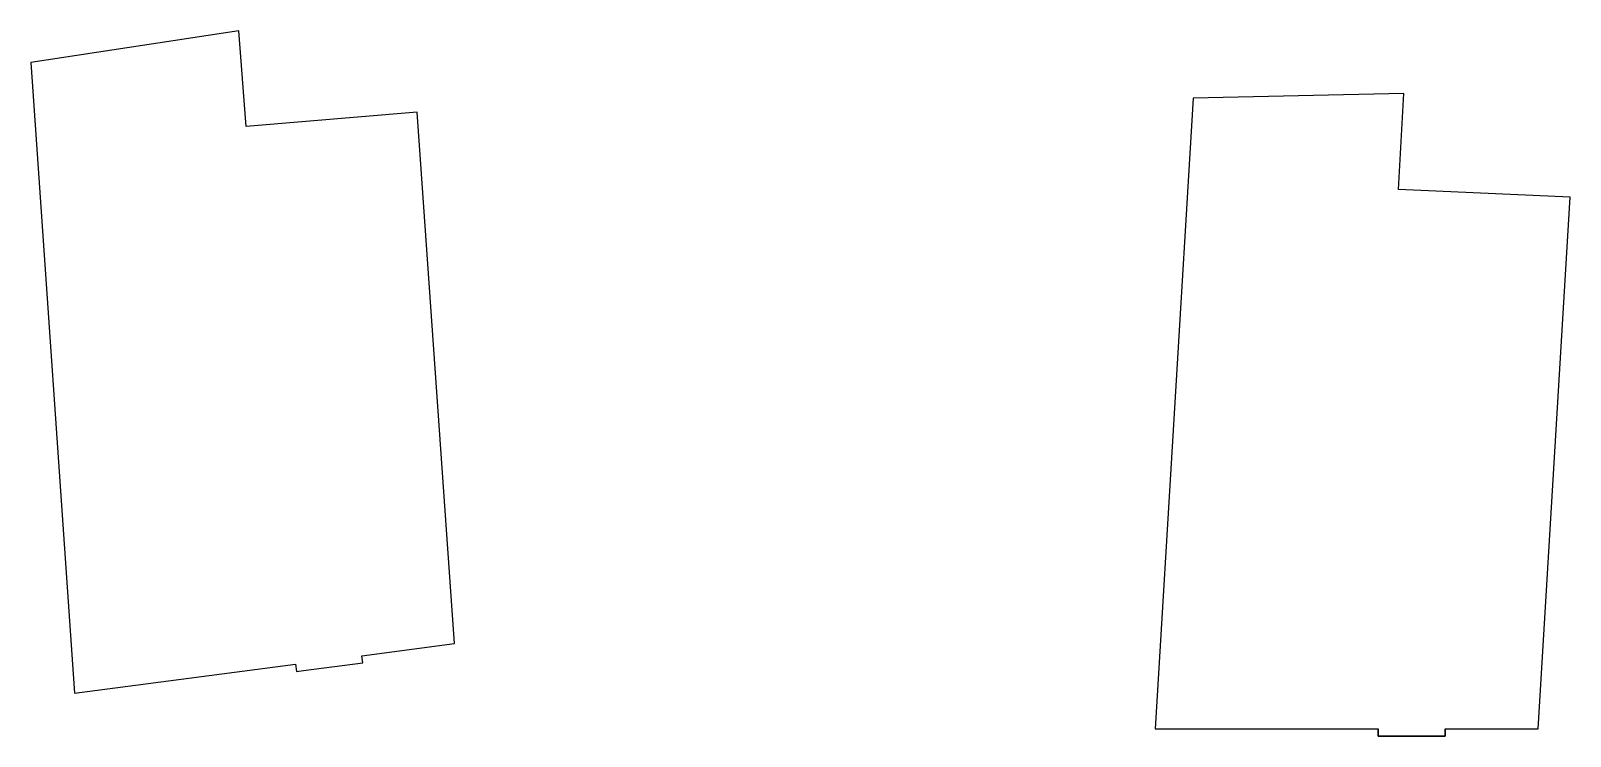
# Model space of a CAD drawing. Header units: inches. Extents: x -10117506 to -5032697, y -6529230 to -3254494.
# Drawn here: x -5050679 to -5049622, y -3258064 to -3257579 of the extents above; entities that cross this region are included whole.
import ezdxf

# ---------------------------------------------------------------- set-up
doc = ezdxf.new("R2010")
doc.units = ezdxf.units.IN
doc.header["$LTSCALE"] = 2
doc.header["$MEASUREMENT"] = 0
doc.layers.get('0').update_dxf_attribs({"linetype": 'CONTINUOUS'})

msp = doc.modelspace()

# ---------------------------------------------------------------- linework, layer by layer
at = {"ltscale": 0.5}
for p, q in [((-5049880.5, -3257625.8), (-5049906.7, -3258059)), ((-5049735.9, -3257622.5), (-5049880.5, -3257625.8)), ((-5049739.6, -3257688.4), (-5049735.9, -3257622.5)), ((-5049621.7, -3257693.7), (-5049739.6, -3257688.4)), ((-5049643.6, -3258059), (-5049621.7, -3257693.7)), ((-5049906.7, -3258059), (-5049753.6, -3258059)), ((-5049753.6, -3258064), (-5049753.6, -3258059)), ((-5049748.6, -3258064), (-5049753.6, -3258064)), ((-5049712.6, -3258064), (-5049748.6, -3258064)), ((-5049707.6, -3258064), (-5049712.6, -3258064)), ((-5049707.6, -3258059), (-5049643.6, -3258059)), ((-5049707.6, -3258059), (-5049707.6, -3258064))]:
    msp.add_line(p, q, dxfattribs=at)
for points in [[(-5050413.4, -3257635.3), (-5050530.9, -3257645.3), (-5050535.8, -3257579.4), (-5050678.8, -3257601.3), (-5050648.8, -3258034.4), (-5050497, -3258014.6), (-5050496.3, -3258019.6), (-5050491.4, -3258018.9), (-5050450.7, -3258013.6), (-5050451.4, -3258008.7), (-5050387.9, -3258000.4)], [(-5049621.7, -3257693.7), (-5049739.6, -3257688.4), (-5049735.9, -3257622.5), (-5049880.5, -3257625.8), (-5049906.7, -3258059), (-5049753.6, -3258059), (-5049753.6, -3258064), (-5049748.6, -3258064), (-5049712.6, -3258064), (-5049707.6, -3258064), (-5049707.6, -3258059), (-5049643.6, -3258059)]]:
    msp.add_lwpolyline(points, close=True, dxfattribs=at)

doc.saveas('drawing.dxf')
